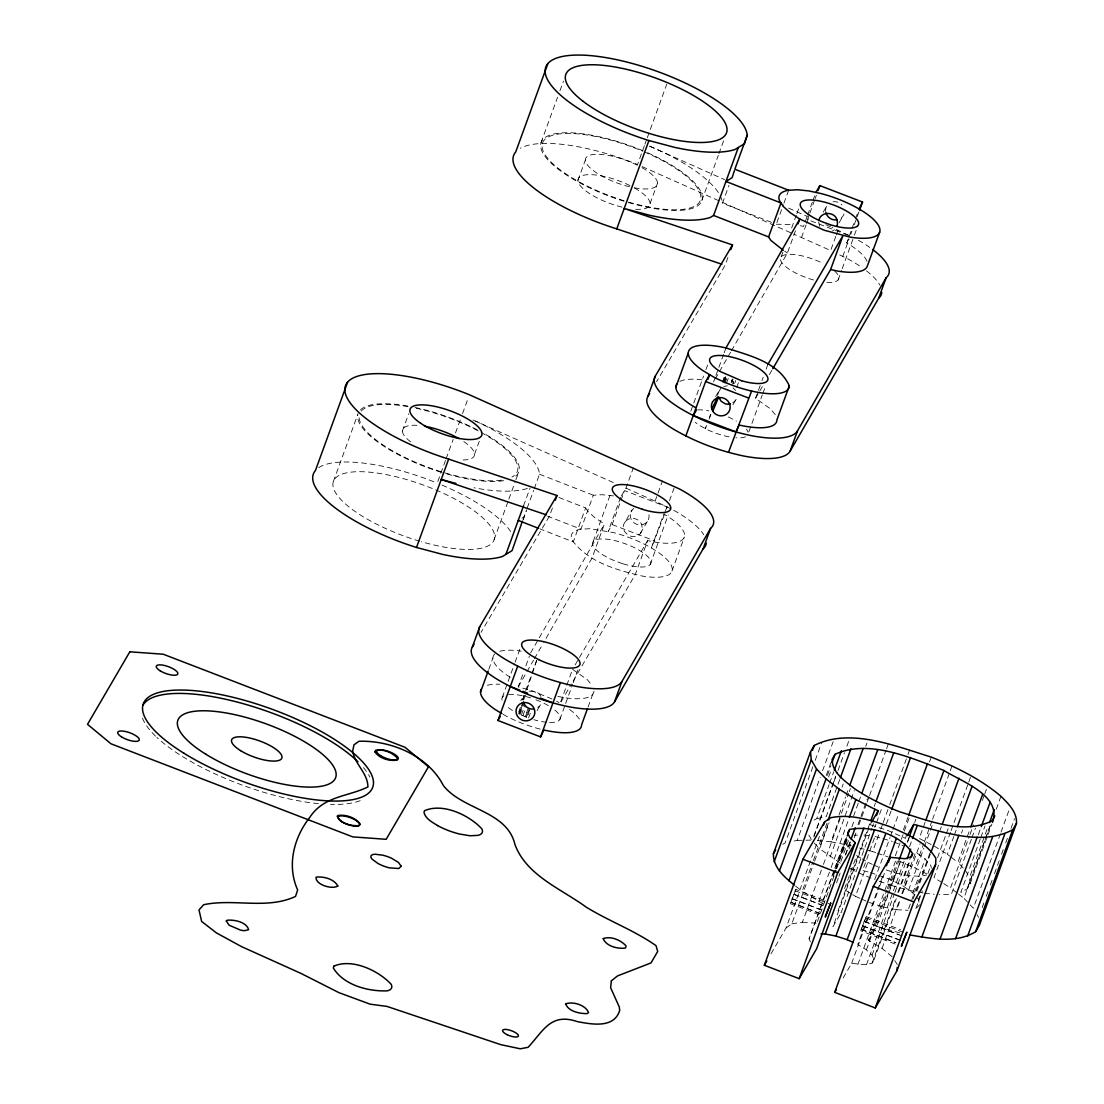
<?xml version="1.0" encoding="UTF-8"?>
<svg xmlns="http://www.w3.org/2000/svg" width="1104" height="1104" viewBox="0 0 1104 1104"><rect width="100%" height="100%" fill="white"/><g stroke="black" fill="none" stroke-linecap="round" stroke-linejoin="round"><path stroke-width="0.75" stroke-dasharray="5 3.75" d="M523.048 700.019L523.958 695.313L520.84 700.695M720.898 388.139L718.649 392.113L718.483 395.37M818.975 914.678L790.464 903.707L795.17 890.776L795.943 889.465L826.027 901.043M795.943 889.465L790.464 903.707M895.165 944.003L860.858 930.81L862.362 925.814L866.336 916.555L900.629 929.761M866.336 916.555L860.858 930.81M834.486 872.132L833.189 876.769L835.549 870.297M836.142 868.682L846.851 838.143L835.659 868.889M733.705 381.239L732.904 384.082L734.063 381.349M732.118 382.343L732.946 379.417M731.552 382.094L732.394 379.169M523.241 519.901L526.235 511.014M526.912 689.724L531.811 675.082M532.349 673.454L536.696 660.454M736.727 387.463L738.838 381.529M722.333 382.081L724.031 377.375M723.907 382.605L726.087 376.547M731.828 382.219L732.849 379.376M724.666 379.624L725.811 376.478M333.367 481.523L358.11 413.558M402.394 431.043L408.673 413.793M541.07 142.568L557.561 97.249M559.921 90.776L563.454 81.075M437.833 481.496L445.492 460.451M446.071 458.836L453.151 439.42M455.497 432.947L460.796 418.388M462.548 413.572L468.262 397.895M474.582 454.158L479.716 440.041M577.93 180.435L585.355 160.052M494.123 539.608L508.268 500.774M508.847 499.146L515.333 481.344M515.913 479.729L518.866 471.643M644.377 145.714L637.532 164.537A106.84 34.072 20 0 0 520.343 148.267M644.943 144.155L646.709 139.297M647.303 137.683L666.733 84.277M523.544 505.853L530.03 488.051M523.02 519.515L526.553 509.813M527.146 508.199L533.618 490.397M534.212 488.782L539.511 474.209A106.84 34.072 20 0 0 473.05 419.906M650.118 203.55L657.542 183.154M488.782 669.397L492.895 658.081M552.4 508.088L549.544 515.927L481.013 632.33M502.279 697.438L507.523 683.045M508.102 681.444L514.505 663.849M515.085 662.262L520.329 647.869M552 698.97L531.328 690.524L518.245 686.895L523.544 672.336M525.89 665.85L529.437 656.149M558.914 497.49L585.631 507.923L573.266 541.898L540.256 529.009M613.493 495.903L602.26 494.73L593.331 495.213L580.966 529.189L547.722 516.217M701.827 200.638L718.318 155.333M718.911 153.718L724.21 139.159M525.697 690.552L531.466 674.696M532.045 673.109L536.668 660.413M518.673 712.052L520.867 706.036M528.223 708.133L525.118 716.675L529.396 708.547L526.208 717.145L529.451 710.189L527.395 717.545L519.266 714.15L522.979 703.952M520.094 714.495L524.055 703.621M521.378 715.061L524.98 705.18M522.91 715.723L526.208 706.657M528.581 717.931L531.286 710.507M593.262 541.388L610.719 493.419M585.631 507.923L587.949 511.442L594.849 517.679L604.426 524L592.061 557.989L543.692 642.445M771.544 222.359L722.485 203.219L728.957 185.417M620.545 497.421L608.18 531.41L612.168 524.566L620.407 501.92M621 500.291L624.533 490.59L667.202 507.012L664.843 513.484M621.345 496.055L625.94 488.161L633.365 467.779M560.777 701.675L571.969 670.942M559.852 719.463L565.082 705.07M565.662 703.469L572.645 684.287M573.238 682.686L579.048 666.692M727.936 257.48L725.093 265.319L656.563 381.736M670.997 508.847L655.1 501.147L662.524 480.764M690.773 411.254L703.579 376.064M705.911 369.674L707.664 364.872M664.249 515.099L651.388 547.957L663.752 513.981A53.42 17.043 20 0 1 654.7 542.078L647.648 540.56L635.269 574.535L572.272 682.576M588.073 707.043L593.966 690.869A53.42 17.043 20 0 1 557.837 696.376M669.479 500.733L674.047 488.189M713.57 381.915L715.337 377.057M715.93 375.443L718.29 368.971M718.883 367.356L723.589 354.412M724.183 352.783L725.949 347.939M650.201 564.544L668.237 514.975M776.885 222.594L783.371 204.792M783.95 203.177L788.67 190.233M709.417 417.505L710.576 414.331M717.503 395.287L718.649 392.113M723.092 382.122L725.287 376.105M724.321 382.467L725.908 378.092M724.969 383.309L726.667 378.644M726.515 383.143L728.571 377.513M731.262 381.984L732.297 379.141M734.657 383.433L735.747 380.466M781.177 256.804L782.915 252.002M791.651 228.017L796.301 215.225M796.895 213.624L799.213 207.235M731.4 350.796L787.4 253.009L795.653 230.35M671.991 571.044L684.356 537.068M807.052 216.715L803.519 226.43L799.282 225.52M807.631 215.101L812.351 202.156M812.944 200.542L815.29 194.069M809.273 214.742L807.507 219.586L850.163 236.021L831.933 227.424M809.853 213.113L814.573 200.169M815.152 198.554L816.339 195.325M801.49 237.553L806.058 225.009M806.624 223.45L808.349 218.744M775.284 414.676L770.288 408.715L755.522 398.323L757.882 391.851M758.476 390.236L761.415 382.136M762.008 380.521L763.181 377.292M766.121 369.191L767.887 364.348M748.926 431.678L762.312 394.901M762.892 393.3L765.803 385.31M835.783 236.435L830.65 250.539L793.679 234.076M836.363 234.862L838.074 230.156M866.971 261.262A53.42 17.043 20 0 0 846.727 242.977L851.432 230.032M852.026 228.418L854.965 220.331M855.559 218.702L858.498 210.616M842.752 256.404L849.031 239.154M850.756 234.393L851.929 231.164M854.289 224.692L856.649 218.219M857.242 216.591L859.009 211.747M838.115 279.961L841.607 270.37M842.186 268.769L853.82 236.78M854.399 235.18L857.905 225.589M812.848 766.838L785.179 842.904L782.488 844.408M815.207 760.366L821.693 742.564M794.204 841.027L797.212 840.406L820.189 777.285M822.535 770.813L833.147 741.695M826.22 775.546L830.926 762.602M827.393 775.367L830.926 765.652M828.607 776.968L831.547 768.881M814.131 820.134L816.67 818.699L829.049 784.723M829.628 783.109L833.755 771.779M813.91 835.976L835.7 776.112M813.896 836.818L833.327 783.412M833.92 781.798L837.453 772.082M838.046 770.468L844.519 752.666M846.878 746.194L849.818 738.107M839.744 779.507L826.192 816.725L816.67 818.699M771.02 953.773L786.089 927.926L819.416 836.363M823.184 903.748L802.222 891.218L812.82 862.1M813.413 860.471L826.965 823.253M786.089 927.926L791.803 923.827L814.021 862.79M814.614 861.189L829.808 819.416M840.323 863.204L819.637 848.714L829.063 822.825M842.021 787.221L843.194 783.992M839.04 814.835L845.512 797.033M846.106 795.418L849.045 787.331M817.705 840.544L831.008 841.869L848.672 793.321M849.266 791.706L850.439 788.463M865.757 746.387L866.93 743.158M791.803 923.827L802.387 922.226L822.853 866.005M823.432 864.391L840.392 817.816M830.153 856.883L854.303 790.547M818.782 901.499L830.553 869.138M831.146 867.509L848.81 818.975M853.489 816.27L858.194 803.326M858.788 801.711L861.134 795.239M810.391 941.878L809.066 938.814L834.21 869.745M834.803 868.13L845.912 837.619M846.685 837.494L809.066 938.814M817.388 921.661L836.101 870.256M836.68 868.655L847.21 839.73M851.888 826.882L854.22 820.465M840.862 861.493L848.465 840.599M845.291 855.103L849.97 842.242M845.609 854.8L850.328 841.855M836.584 882.8L838.35 877.942M838.943 876.328L840.116 873.098M849.114 848.824L851.474 842.352M857.96 824.55L867.385 798.661M854.22 837.674L855.986 832.816M858.926 824.729L861.286 818.257M861.879 816.643L866.585 803.684M867.178 802.07L868.945 797.212M869.538 795.598L886.029 750.292M886.609 748.678L888.375 743.82M874.216 806.403L875.389 803.174M869.648 823.874L837.839 911.255L841.151 912.649L871.774 828.511M868.876 828L832.954 926.711L841.151 912.649M870.062 824.771L872.229 820.838M872.367 826.882L873.54 823.653M874.796 827.407L875.969 824.177M876.562 822.549L881.861 807.99M874.423 838.115L862.638 870.476L868.903 872.146M859.961 898.339L855.476 896.324L867.841 862.348L862.252 858.967M859.492 847.996L872.643 851.57L880.302 830.539M880.895 828.925L882.662 824.067M883.241 822.452L889.134 806.265M889.727 804.65L907.391 756.102M907.985 754.487L909.751 749.63M886.388 823.943L891.094 810.998M874.699 879.681L890.017 837.605M890.597 835.99L892.363 831.133M892.957 829.518L898.256 814.945M882.317 877.004L857.767 944.472L866.419 949.84L872.063 955.153L874.037 959.749L872.105 963.074L866.474 964.744L851.639 963.364L841.483 980.752M851.639 963.364L879.115 887.851M879.695 886.25L885.546 870.187M903.403 829.849L908.109 816.905M895.358 855.807L909.489 816.974M929.513 761.953L931.279 757.096M857.836 964.551L896.434 858.526M905.611 838.447L906.508 834.031M892.129 956.768L882.013 948.364L868.503 940.401L886.76 890.238M887.354 888.61L897.359 861.106M866.419 949.84L888.044 890.404M888.637 888.803L898.573 861.493M868.917 902.354L883.186 906.991L895.551 873.002L909.075 875.762L920.391 876.314L926.711 874.975M868.503 940.401L876.7 926.339L900.257 861.617M907.336 842.2L909.103 837.343M879.336 881.282L891.715 885.574L900.547 861.313M907.612 841.883L909.379 837.039M914.678 822.466L915.865 819.237M866.474 964.744L905.059 858.719M909.572 846.616L911.932 840.144M872.063 955.153L894.281 894.102M894.875 892.501L906.563 860.375M872.105 963.074L895.482 898.822M897.828 892.391L910.69 857.049M874.037 959.749L896.255 898.697M898.601 892.28L910.289 860.154M925.097 822.245L919.204 838.419L931.265 844.588M918.983 902.161L918.459 899.456L912.829 892.97L903.251 886.112L915.63 852.136L925.193 858.981L930.824 865.467L931.362 868.172M882.013 948.364L899.553 900.174M901.885 893.757L920.018 843.953M883.186 906.991L896.696 909.737L900.243 900.036M902.589 893.564L909.075 875.762M926.656 873.857L914.926 867.854L923.758 843.58M924.352 841.966L932.011 820.921M932.59 819.306L949.675 772.386M950.268 770.758L952.034 765.914M891.715 885.574L908.592 890.169L923.91 848.093M924.503 846.478L929.803 831.919M930.382 830.305L932.742 823.832M912.829 892.97L925.193 858.981M908.606 908.689L920.391 876.314M913.187 898.946L930.727 850.756M916.817 891.273L930.355 854.054M940.166 829.946L941.339 826.717M918.459 899.456L919.632 896.213M927.884 873.554L930.824 865.467M915.92 908.62L922.392 890.818M937.572 857.656L945.811 834.997M946.404 833.382L948.17 828.524M950.489 832.292L933.998 877.611L942.278 882.745M951.082 830.677L968.153 783.757M968.746 782.129L971.106 775.657M949.992 856.29L947.356 854.248L953.842 836.446M954.422 834.831L956.782 828.359M961.446 833.189L962.619 829.96M963.226 868.048L957.872 862.431L966.704 838.157M967.297 836.542L969.657 830.07M957.209 893.053L950.544 887.878L969.395 836.101M969.988 834.486L973.521 824.771M982.353 800.497L984.119 795.639M984.713 794.024L987.652 785.938M971.341 839.399L951.317 894.406L939.062 894.682M971.934 837.77L975.467 828.069M978.323 834.707L980.683 828.235M980.269 839.04L960.839 892.432L967.201 888.858L970.14 883.807L991.93 823.943M980.863 837.425L984.975 826.096M970.14 883.807L969.519 877.542L987.776 827.379M967.201 888.858L990.164 825.737M1000.431 833.768L973.342 908.192L963.861 898.228L990.357 825.406M996.25 809.232L1000.969 796.288M1001.024 832.14L1009.856 807.866M982.132 907.64L983.899 902.796M986.245 896.31L988.011 891.466M990.371 884.994L992.137 880.136M994.497 873.664L999.203 860.72M1001.563 854.248L1003.329 849.39M1005.689 842.918L1007.455 838.06M1010.988 828.359L1014.521 818.644M518.673 713.86L522.703 702.834M522.841 703.4L519.266 714.15M709.113 419.106L710.99 414.359M523.6 699.826L525.614 695.147M665.132 511.193L667.202 507.012M846.727 242.977L848.797 238.795M522.233 699.826L524.386 695.713M530.61 652.906L604.426 524M518.245 686.895L533.508 660.22M534.364 658.743L542.851 643.922M625.057 522.068C618.654 530.21 630.977 540.684 638.678 535.067A9.398 8.639 58.3 0 0 642.031 526.705C641.41 518.411 629.749 515.347 625.057 522.068L632.068 510.062M715.268 378.948L718.663 373.028M719.518 371.537L730.544 352.286M715.613 396.64L719.518 389.933M823.184 212.216L827.075 205.537A9.536 9.025 30.2 0 0 825.833 212.368M537.082 710.617L540.988 703.91A8.86 7.907 -28.1 0 1 539.621 705.925L537.745 707.554M640.334 533.467L647.303 521.516M575.143 664.884L578.593 658.964M579.462 657.473L647.648 540.56M839.095 222.732L842.959 216.094M732.973 404.726L736.106 399.358M561.053 701.813L571.403 684.052M755.522 398.323L758.972 392.403M759.842 390.926L763.292 385.006M769.336 374.642L771.917 370.199M916.817 907.681L919.522 904.866M732.67 402.836L734.615 401.318A8.86 7.907 -28.1 0 0 736.975 397.15M832.471 230.957L834.445 229.756M521.944 518.162L524.414 516.672M723.838 386.428L727.315 385.82M529.147 691.104L536.227 691.96A9.66 9.122 6 0 1 541.222 697.107M854.303 835.286L857.546 835.107M776.291 224.222L793.252 224.567M797.212 840.406L812.723 840.047M896.696 909.737L908.026 910.303M802.387 922.226L816.808 923.275M924.614 893.246L934.246 894.212M863.99 835.024L868.71 835.659M850.052 868.793L856.345 869.635M831.008 841.869L851.281 845.761M908.592 890.169L916.61 891.715M918.211 892.018L923.013 892.943M875.017 836.501L881.268 838.157M882.841 838.571L892.211 841.441M870.463 872.56L890.776 879.626L903.251 886.112M899.857 932.894L876.7 926.339M886.043 869.911L895.551 873.002M870.752 824.909L888.361 830.691L905.032 838.115M872.643 851.57L875.72 852.647M877.252 853.171L888.016 856.911M612.168 524.566L654.838 540.988M893.771 842.048L903.141 845.65M795.17 890.776L828.925 903.665M865.564 917.879L905.032 932.963M794.438 894.447L822.949 905.418M864.846 921.55L899.139 934.757M793.652 894.309L822.163 905.294M864.046 921.412L903.017 936.413M792.755 898.849L821.266 909.82M863.149 925.952L902.12 940.953M791.954 898.711L820.465 909.696M862.362 925.814L901.333 940.815M791.237 902.382L819.748 913.367M861.631 929.485L895.924 942.692M790.74 902.299L819.251 913.27M861.134 929.402L895.441 942.609M539.511 474.209L593.331 495.213M898.615 860.941L914.926 867.854M858.305 872.712L873.209 879.046M649.635 146.239L724.583 179.621M788.615 208.132L807.355 216.481M825.792 224.692L830.401 226.734M642.211 166.621L792.12 233.386M472.912 420.017L615.011 483.304M625.94 488.161L655.1 501.147M867.841 862.348L872.326 864.349M873.816 865.025L879.791 867.703M861.451 899.001L865.936 901.016M839.73 254.941L847.803 258.86A76.314 24.343 20 0 1 862.362 267.817M850.77 868.862L856.787 871.953M572.562 669.314L587.328 679.705L592.31 685.667M556.554 701.123L558.983 702.572M510.227 677.18L507.509 675.551A53.42 17.043 20 0 1 494.689 653.996M503.148 714.329L505.563 715.778A53.42 17.043 20 0 0 540.684 729.233M860.858 858.112L856.663 855.586L844.284 889.562L851.281 893.785M852.674 894.64L855.476 896.324M934.274 846.133L947.356 854.248M943.658 883.6L950.544 887.878M784.668 251.201L787.4 253.009M733.042 387.89L735.664 390.43M951.303 857.311L957.872 862.431M958.534 894.088L963.861 898.228M795.57 886.043L802.222 891.218M569.636 709.472L574.963 713.681L579.945 719.642L580.745 722.154M814.283 843.083L819.637 848.714M894.723 960.604L897.304 964.441M965.365 870.311L969.519 877.542M977.095 914.733L978.599 917.355M808.818 835.052L812.144 840.834M845.567 842.794L848.948 848.824M819.83 226.417L818.616 221.987M649.718 146.142A106.84 34.072 20 0 1 718.331 192.593M720.208 195.794A106.84 34.072 20 0 1 722.485 203.219M634.51 188.011A38.157 12.172 20 0 1 635.449 209.263M622.104 207.138A38.157 12.172 20 0 1 578.206 178.848A38.157 12.172 20 0 1 630.481 185.845M641.935 167.615A38.157 12.172 20 0 1 657.17 184.989A38.157 12.172 20 0 1 632.537 187.418M629.528 186.742A38.157 12.172 20 0 1 585.741 158.217A38.157 12.172 20 0 1 639.271 166.166M644.225 151.841A83.945 26.772 20 0 1 700.295 200.417A83.945 26.772 20 0 1 625.568 201.19M623.967 200.707A83.945 26.772 20 0 1 542.602 142.802A83.945 26.772 20 0 1 642.68 151.179M745.531 436.756A30.857 9.839 20 0 1 735.899 437.791M729.164 436.894A30.857 9.839 20 0 1 706.85 429.415L700.391 425.882A30.857 9.839 20 0 1 695.203 422.225M697.742 409.874A30.857 9.839 20 0 1 708.796 410.826M728.281 416.995A30.857 9.839 20 0 1 736.382 421.121M746.332 429.056A30.857 9.839 20 0 1 748.043 432.257M679.816 381.46A53.42 17.043 20 0 1 704.269 380.149M843.994 213.969A9.536 9.025 30.2 0 1 839.371 219.13M832.968 201.784A9.536 9.025 30.2 0 1 841.952 204.944M866.461 270.839A76.314 24.343 20 0 1 879.957 285.246M834.514 270.922A30.912 9.867 20 0 1 826.606 282.348M813.565 279.974A30.912 9.867 20 0 1 810.529 279.091L802.925 276.359A30.912 9.867 20 0 1 782.294 255.866A30.912 9.867 20 0 1 823.501 263.677M858.374 240.217A76.314 24.343 20 0 1 869.786 247.434M647.648 152.794A85.463 27.255 20 0 1 701.537 201.411A85.463 27.255 20 0 1 625.747 201.77M624.105 201.259A85.463 27.255 20 0 1 541.374 141.795A85.463 27.255 20 0 1 646.102 152.117M554.843 710.093A30.857 9.839 20 0 1 547.984 722.389M546.397 722.251A30.857 9.839 20 0 1 533.825 719.698M512.477 710.465A30.857 9.839 20 0 1 507.288 706.808M502.003 700.06A30.857 9.839 20 0 1 504.514 695.561M508.571 694.568A30.857 9.839 20 0 1 532.887 698.653M535.923 699.757A30.857 9.839 20 0 1 549.654 706.436M499.808 651.305A53.42 17.043 20 0 1 521.309 651.139M527.353 488.423A106.84 34.072 20 0 1 473.947 487.775M463.818 441.614A38.157 12.172 20 0 1 459.899 459.871M410.605 441.779A38.157 12.172 20 0 1 420.21 425.606M481.082 432.451A83.945 26.772 20 0 1 511.883 477.08M501.547 480.143A83.945 26.772 20 0 1 442.594 472.195M440.993 471.698A83.945 26.772 20 0 1 359.104 416.277M361.243 411.116A83.945 26.772 20 0 1 407.997 406.631M416.153 408.232A83.945 26.772 20 0 1 479.605 431.65M487.43 685.294A53.42 17.043 20 0 1 499.753 684.218M318.697 467.654A106.84 34.072 20 0 1 437.239 483.11M442.014 485.098A106.84 34.072 20 0 1 510.628 531.548M419.672 541.208A85.463 27.255 20 0 1 340.722 474.637A85.463 27.255 20 0 1 480.005 515.416A85.463 27.255 20 0 1 421.3 541.691M648.973 514.781A9.536 9.025 30.2 0 1 636.318 524.179A9.536 9.025 30.2 0 1 633.751 508.406M673.84 510.338A76.314 24.343 20 0 1 703.759 534.709M503.728 480.668A85.463 27.255 20 0 1 442.773 472.76M441.145 472.264A85.463 27.255 20 0 1 357.751 414.938M360.456 409.874A85.463 27.255 20 0 1 408.839 406.231M415.007 407.445A85.463 27.255 20 0 1 479.44 430.974M486.229 434.741A85.463 27.255 20 0 1 513.871 477.342M360.208 800.635A122.102 38.944 20 0 1 330.51 804.416M318.449 803.657A122.102 38.944 20 0 1 156.823 737.348M155.581 736.161A122.102 38.944 20 0 1 142.057 716.772M363.423 767.556A122.102 38.944 20 0 1 369.854 777.05M706.532 425.426L705.373 428.6L706.615 425.44M589.881 528.719L580.814 529.202A53.42 17.043 20 0 0 571.817 539.704C587.632 562.088 616.846 570.175 642.321 576.067A53.42 17.043 20 0 0 670.169 563.468A53.42 17.043 20 0 0 613.769 532.625L589.881 528.719M622.615 563.675L615.011 560.956A30.912 9.867 20 0 1 598.768 539.111A30.912 9.867 20 0 1 647.855 556.706A30.912 9.867 20 0 1 622.615 563.675"/><path stroke-width="1.5" d="M897.028 970.637L935.612 864.611L935.902 858.429C926.118 841.676 906.715 834.224 889.852 826.62C870.918 820.231 850.522 813.455 830.387 817.816L824.674 821.9L802.912 859.243L764.327 965.255L799.172 978.668L816.656 948.681L855.241 842.656L849.638 837.384L847.665 832.789L849.611 829.463C870.973 825.033 901.057 834.665 912.635 853.723L910.69 857.049L905.059 858.719L890.224 857.339L873.305 886.333L834.721 992.358L875.251 1007.966L897.028 970.637L897.166 967.532M734.395 170.651L732.118 177.703L725.949 181.456L780.97 202.943L768.605 236.932L770.923 240.451L783.302 250.291M747.215 135.254L744.482 143.727L735.057 149.468A106.84 34.072 20 0 1 674.986 147.453L648.931 140.539A106.84 34.072 20 0 1 545.155 72.022A106.84 34.072 20 0 1 643.439 66.751A106.84 34.072 20 0 1 747.215 135.254L734.85 169.229L788.67 190.233M347.608 382.122L315.454 470.483A106.84 34.072 20 0 0 416.498 547.46L442.552 554.387A106.84 34.072 20 0 0 502.61 556.388L512.049 550.648L522.427 521.143M547.888 63.563L515.734 151.91A106.84 34.072 20 0 0 616.777 228.887L721.85 264.229M416.498 547.46L448.652 459.098A106.84 34.072 20 0 1 345.386 386.055A106.84 34.072 20 0 1 469.407 394.763L679.678 489.072A76.314 24.343 20 0 1 710.576 528.374L703.165 548.757L614.528 701.868A76.314 24.343 20 0 1 568.132 706.615C543.168 701.371 518.977 692.305 497.048 679.222A76.314 24.343 20 0 1 472.333 647.068L479.757 626.686L556.968 495.53L448.652 459.098M616.777 228.887L648.931 140.539M505.88 554.401L523.544 505.853M480.53 692.056L488.189 671.025M555.243 500.236L556.968 495.53M587.48 708.658L581.601 724.845A53.42 17.043 20 0 1 543.886 730.006L540.601 736.906L497.932 720.484L517.721 666.112M730.793 249.628L732.504 244.922L624.202 208.504L650.256 215.418A106.84 34.072 20 0 0 710.314 217.433L713.584 215.446L738.314 147.481M881.792 292.519A76.314 24.343 20 0 1 878.701 298.149L790.078 451.26A76.314 24.343 20 0 1 743.682 456.007C718.704 450.763 694.526 441.697 672.584 428.614A76.314 24.343 20 0 1 647.882 396.46L655.307 376.078L732.504 244.922M540.601 736.906L560.39 682.534M675.869 387.076L688.234 353.101M685.846 435.887L705.635 381.529L709.637 374.642L707.871 379.5M614.528 701.868L621.952 681.472L710.576 528.374M797.999 223.877L799.765 219.02L790.188 212.699L783.288 206.462L779.521 200.749A53.42 17.043 20 0 1 788.518 190.247L797.585 189.75L808.832 190.923L821.473 193.655A53.42 17.043 20 0 1 877.873 224.512A53.42 17.043 20 0 1 850.025 237.098L824.205 230.239L799.765 219.02L725.949 347.939A53.42 17.043 20 0 0 702.848 370.571L713.281 376.823A53.42 17.043 20 0 0 789.305 385.889L776.926 419.865A53.42 17.043 20 0 1 739.225 425.026L735.926 431.926L693.257 415.504L696.472 409.998M818.105 190.468L819.872 185.61L862.541 202.032L859.588 210.119M728.516 452.309L751.589 391.051M772.786 368.722L830.608 269.555L842.973 235.58L767.887 364.348M790.078 451.26L797.502 430.877L886.126 277.766A76.314 24.343 20 0 0 872.56 249.435M879.695 232.088L867.33 266.078A53.42 17.043 20 0 1 837.66 271.087L830.608 269.555M878.701 298.149L886.126 277.766M794.245 885.008C784.489 877.225 773.076 867.358 773.393 853.806L810.502 751.865L814.214 745.49C849.956 727.246 895.799 746.221 931.279 757.096C956.064 767.032 980.462 778.927 1000.969 796.288C1008.311 803.657 1017.184 812.02 1016.48 823.349L979.372 925.29L975.66 931.666C956.119 943.865 931.334 938.524 909.944 934.964M812.447 750.347L814.214 745.49M774.18 861.755L811.288 759.8L810.502 751.865M779.424 870.904L816.532 768.964L811.288 759.8M788.918 880.868L826.027 778.927L816.532 768.964M832.099 762.422L835.052 754.322C868.903 738.59 911.656 758.131 943.948 770.454C961.17 781.535 1002.211 795.28 992.524 822.328M834.348 770.164L841.414 750.734M840.323 777.892L850.936 748.76M823.515 825.116L824.674 821.9M828.138 820.024L839.33 789.277L826.027 778.927M849.638 785.703L863.176 748.484M849.404 817.346L855.876 799.558L839.33 789.277M861.727 793.61L877.625 749.92M847.265 835.88L849.611 829.463M799.172 978.668L837.757 872.657L855.241 842.656M851.143 839.04L855.227 827.793M820.962 933.915L825.281 934.012L863.866 827.986M875.983 801.545L893.647 753.011M870.821 820.631L874.948 809.301L855.876 799.558M876.479 815.566L878.26 810.709L874.948 809.301M825.281 934.012L835.88 936.04L874.465 830.029M891.687 809.384L910.538 757.592M853.213 942.416L847.154 939.683L885.739 833.658M886.415 865.757L896.351 838.447M888.472 862.155L890.224 857.339M908.702 815.276L927.553 763.499M899.153 859.892L905.004 843.829M909.682 835.714L913.808 824.398C945.093 832.402 982.132 846.037 1012.768 829.725L1016.48 823.349M912.525 838.529L917.231 825.585M907.157 858.76L910.662 849.128M911.462 856.939L912.635 853.723M925.69 820.617L943.948 770.454M930.948 852.426L938.607 831.395M875.251 1007.966L913.85 901.94L935.612 864.611M942.526 823.474L959.017 778.168M957.375 826.744L972.1 786.283M921.771 937.241L958.865 835.286M970.83 826.827L982.615 794.466M940.056 939.049L977.164 837.108M981.277 826.62L990.109 802.346M989.543 822.521L994.262 809.577M955.553 938.704L992.662 836.763M967.601 936.206L1004.709 834.265M975.66 931.666L1012.768 829.725M712.784 411.171L711.776 408.949A9.536 9.025 30.2 0 1 722.126 397.73A9.536 9.025 30.2 0 1 728.654 412.096A9.536 9.025 30.2 0 1 712.784 411.171L718.663 397.04L721.188 401.332L725.411 403.885A9.66 9.122 6 0 0 730.379 403.774M819.016 219.696C821.666 210.712 836.087 211.747 837.26 221.145A9.398 8.639 58.3 0 1 837.011 225.947M711.776 408.949L717.738 396.888M859.091 209.001L862.541 202.032M497.932 720.484L500.333 716.358M815.884 192.455L819.872 185.61M773.393 853.806L775.629 849.983M835.052 754.322L832.112 759.359C832.112 773.007 845.388 781.315 854.882 788.932C868.793 798.233 883.904 805.547 899.429 811.716C928.34 820.534 962.702 835.162 991.93 820.893L994.87 815.856M764.327 965.255L766.838 960.949M871.691 821.956L878.26 810.709M907.253 835.645L913.808 824.398M834.721 992.358L836.418 989.46M472.333 647.068L474.071 644.129M647.882 396.46L649.621 393.521M533.08 709.085C528.637 709.472 524.4 706.146 523.393 701.882M455.911 483.4L441.227 479.495L546.314 514.837M725.949 347.939C748.622 355.24 778.803 362.209 789.305 385.889M835.88 936.04L847.154 939.683M705.635 381.529L748.305 397.937M510.296 686.495L519.777 690.152M522.937 691.366L527.684 693.188M540.325 698.059L552.966 702.917M802.912 859.243L837.757 872.657M873.305 886.333L913.85 901.94M713.584 215.446L768.605 236.932M518.245 520.412L538.683 528.402M695.92 407.804L690.483 404.561A53.42 17.043 20 0 1 676.683 384.206M501.934 713.598L495.144 709.527A53.42 17.043 20 0 1 481.344 689.186M437.57 825.557C432.395 822.273 425.73 819.016 424.019 812.627L424.447 810.736C442.649 802.649 468.855 814.862 481.772 828.759A30.953 9.867 20 0 1 477.922 835.369L470.042 835.769L459.609 834.044A30.953 9.867 20 0 1 437.515 825.557M797.502 430.877A76.314 24.343 20 0 1 751.106 435.625C726.128 430.381 701.951 421.314 680.009 408.218A76.314 24.343 20 0 1 655.307 376.078M837.067 219.834A9.536 9.025 30.2 0 1 825.833 212.368M424.433 426.213A38.157 12.172 20 0 1 458.974 438.619M621.952 681.472A76.314 24.343 20 0 1 575.557 686.233C550.579 680.989 526.401 671.908 504.459 658.826A76.314 24.343 20 0 1 479.757 626.686M706.243 543.127A76.314 24.343 20 0 1 703.165 548.757M142.982 705.152A122.102 38.944 20 0 1 237.788 702.213A122.102 38.944 20 0 1 357.944 761.732M337.341 816.16C339.949 823.612 351.196 826.04 358.469 825.654L359.228 824.923A6.431 2.056 20 0 0 359.587 823.28C354.715 817.443 345.966 814.531 338.445 815.401L337.341 816.16M374.987 751.962C379.334 758.407 389.201 761.332 396.764 760.145L397.302 758.117C392.182 752.21 383.212 749.036 375.526 750.361L374.987 751.962M565.676 1003.84C568.27 1011.443 579.545 1013.665 586.914 1013.624L588.556 1012.644C585.727 1005.013 572.99 1001.19 565.676 1003.84M603.239 938.607C606.027 946.266 617.992 949.192 625.513 948.005L626.065 945.921C620.807 940.042 610.816 935.806 603.239 938.607M611.368 980.794L610.622 987.707L619.33 1007.083L619.689 1010.422C614.183 1028.735 591.537 1024.305 577.24 1021.586C550.841 1012.589 543.43 1030.708 528.154 1047.282L520.246 1048.8L500.719 1044.632L387.007 1006.42L370.116 1004.171L338.983 992.675L301.144 973.493L241.459 946.583L216.343 932.852L201.632 921.426L198.996 909.944L203.66 904.714C233.827 898.283 266.754 909.875 295.527 896.434L297.666 889.962C286.64 865.577 293.761 837.646 309.796 817.36C323.734 795.901 347.774 796.798 367.894 786.959C367.963 773.2 354.619 764.258 352.687 750.899L354.011 744.8L358.966 741.253C391.327 740.287 428.035 755.716 443.449 785.662C462.852 810.267 507.109 810.598 515.016 844.698C526.608 875.596 560.929 888.692 585.989 906.977C608.663 921.026 634.193 930.286 656.011 945.645L657.708 951.427L651.001 962.923L617.619 975.867L611.368 980.794M226.32 920.998L229.066 925.193L240.175 929.968A7.466 2.387 20 0 0 244.95 930.589L248.635 929.706C246.592 921.95 234.296 919.522 227.12 920.239L226.32 920.998M825.585 915.713L825.309 917.12L830.788 902.879L825.585 915.713M901.678 945.01L901.402 946.404L906.867 932.162L901.678 945.01M333.781 966.193L333.353 968.098C343.841 985.141 368.074 991.627 387.269 990.84A30.953 9.867 20 0 0 391.12 984.23C378.203 970.333 351.997 958.12 333.781 966.193M401.18 866.267L398.82 868.531L389.326 867.841A16.049 5.12 20 0 1 377.899 863.438L372.158 859.216A16.049 5.12 20 0 1 375.043 854.22L382.715 855.172A16.049 5.12 20 0 1 391.506 858.222L398.434 862.403L401.18 866.267M129.817 651.802L87.52 724.334L110.993 743.806L352.756 836.887L386.179 839.302L428.476 766.769L405.002 747.284L163.226 654.217L129.817 651.802M337.824 886.015C332.097 889.783 315.109 884.635 316.089 877.128C323.596 876.3 334.098 878.908 337.824 886.015M522.247 702.944L520.067 703.938A9.536 9.025 30.2 0 0 520.715 719.394A9.536 9.025 30.2 0 0 534.819 712.963A9.536 9.025 30.2 0 0 522.247 702.944M741.529 380.742L720.181 371.51A30.857 9.839 20 0 1 721.85 355.557A30.857 9.839 20 0 1 766.121 374.684A30.857 9.839 20 0 1 741.529 380.742M830.318 224.719L822.715 221.987A30.912 9.867 20 0 1 806.472 200.141A30.912 9.867 20 0 1 855.559 217.75A30.912 9.867 20 0 1 830.318 224.719M642.404 509.303L634.8 506.584A30.912 9.867 20 0 1 618.557 484.739A30.912 9.867 20 0 1 667.644 502.334A30.912 9.867 20 0 1 642.404 509.303M538.711 659.626L532.266 656.107A30.857 9.839 20 0 1 538.324 640.637A30.857 9.839 20 0 1 580.042 663.421A30.857 9.839 20 0 1 538.711 659.626M583.174 101.375A85.463 27.255 20 0 0 721.574 138.373A85.463 27.255 20 0 0 633.82 71.167A85.463 27.255 20 0 0 583.174 101.375M420.569 423.191A38.157 12.172 20 0 0 480.833 436.715A38.157 12.172 20 0 0 436.315 406.714A38.157 12.172 20 0 0 420.569 423.191M507.136 1034.696A8.39 2.677 20 0 0 518.3 1036.214A8.418 2.677 20 0 0 516.976 1033.675A8.39 2.677 20 0 0 504.376 1029.425A8.39 2.677 20 0 0 507.136 1034.696M183.871 753.204A122.102 38.944 20 0 0 371.772 789.346A122.102 38.944 20 0 0 218.344 694.099A122.102 38.944 20 0 0 183.871 753.204M160.108 670.777A11.44 3.657 20 0 0 177.716 674.158A11.44 3.657 20 0 0 163.337 665.229A11.44 3.657 20 0 0 160.108 670.777M121.55 736.906A11.44 3.657 20 0 0 139.159 740.287A11.44 3.657 20 0 0 124.78 731.359A11.44 3.657 20 0 0 121.55 736.906M341.992 821.762A11.44 3.657 20 0 0 359.6 825.143A11.44 3.657 20 0 0 345.221 816.215A11.44 3.657 20 0 0 341.992 821.762M380.549 755.633A11.44 3.657 20 0 0 398.158 759.014A11.44 3.657 20 0 0 383.778 750.085A11.44 3.657 20 0 0 380.549 755.633M205.799 754.211A83.945 26.772 20 0 0 334.981 779.051A83.945 26.772 20 0 0 229.494 713.57A83.945 26.772 20 0 0 205.799 754.211M240.548 750.623A26.703 8.515 20 0 0 281.644 758.531A26.703 8.515 20 0 0 248.083 737.693A26.703 8.515 20 0 0 240.548 750.623"/></g></svg>
